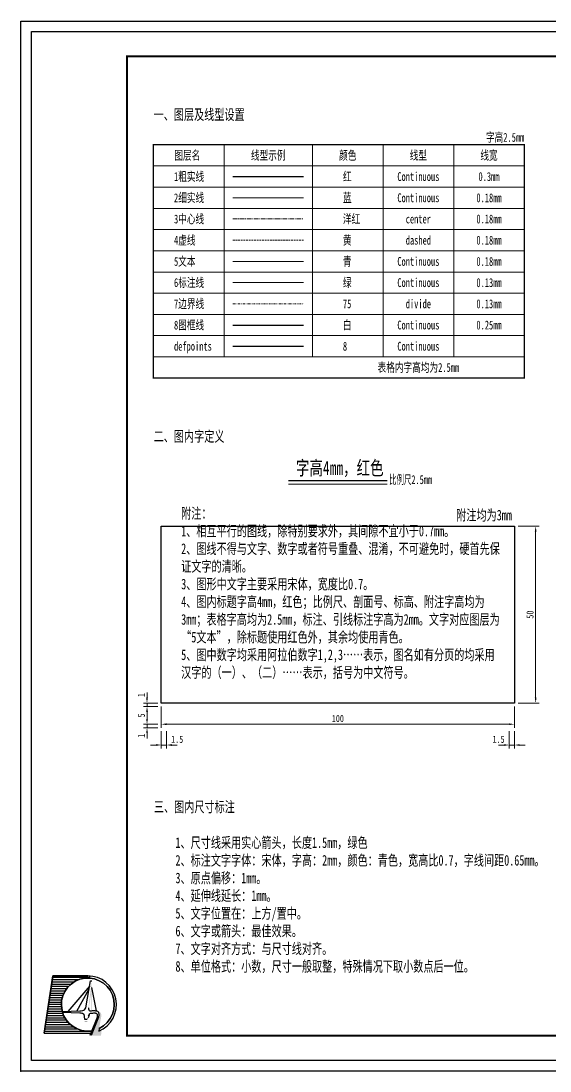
# Model space of a CAD drawing. Header units: millimetres. Extents: x 0 to 76984, y 0 to 13707.
# Drawn here: x 35870.3 to 36020.1, y 5849 to 6146 of the extents above; entities that cross this region are included whole.
import ezdxf
from ezdxf.enums import TextEntityAlignment as Align

# ---------------------------------------------------------------- set-up
doc = ezdxf.new("R2010")
doc.units = ezdxf.units.MM
for name, pattern in [('CENTER', [2, 1.25, -0.25, 0.25, -0.25]), ('DASHED', [0.75, 0.5, -0.25]), ('DIVIDE', [1.25, 0.5, -0.25, 0, -0.25, 0, -0.25])]:
    doc.linetypes.add(name, pattern=pattern)
doc.layers.get('Defpoints').update_dxf_attribs({"color": 8})
for name, color, linetype, lineweight in [('1粗实线', 1, 'Continuous', 30), ('2细实线', 5, 'Continuous', 18), ('3中心线', 6, 'CENTER', 18), ('4虚线', 2, 'DASHED', 18), ('5文本', 4, 'Continuous', 18), ('6标注线', 3, 'Continuous', 13), ('7边界线', 75, 'DIVIDE', 13), ('8图框线', 7, 'Continuous', 25)]:
    doc.layers.add(name, color=color, linetype=linetype, lineweight=lineweight)
doc.styles.get("Standard").update_dxf_attribs({"font": '', "width": 0.7})
doc.styles.get('Standard').set_extended_font_data('SimSun')
doc.dimstyles.new('SJSYB-(1)', dxfattribs={"dimtxt": 2, "dimasz": 1.5, "dimexe": 1, "dimexo": 1, "dimgap": 0.6, "dimtad": 1, "dimdec": 0, "dimzin": 0, "dimdsep": 46, "dimtxsty": 'Standard', "dimcen": 2.5, "dimclrd": 256, "dimclre": 256, "dimclrt": 4, "dimadec": 0, "dimazin": 2, "dimtfac": 1, "dimtdec": 0, "dimtmove": 1, "dimatfit": 3, "dimfxl": 1.2, "dimlwd": -1, "dimlwe": -1, "dimarcsym": 1})

# ---------------------------------------------------------------- blocks, each defined once
blk = doc.blocks.new('*D478')
at = {"layer": '6标注线', "transparency": 16777216}
for p, q in [((36010.99, 6003.11), (36016.99, 6003.11)), ((36015.99, 6001.61), (36015.99, 5954.61)), ((36010.99, 5953.11), (36016.99, 5953.11))]:
    blk.add_line(p, q, dxfattribs=at)
for points in [[(36015.74, 6001.61), (36016.24, 6001.61), (36015.99, 6003.11)], [(36015.74, 5954.61), (36016.24, 5954.61), (36015.99, 5953.11)]]:
    blk.add_solid(points, dxfattribs=at)
at = {"layer": 'Defpoints', "color": 0, "transparency": 16777216}
for p in [(36009.99, 6003.11), (36009.99, 5953.11), (36015.99, 5953.11)]:
    blk.add_point(p, dxfattribs=at)
at = {"layer": '6标注线', "color": 4, "transparency": 16777216, "insert": (36014.39, 5978.11), "char_height": 2, "attachment_point": 5, "rotation": 90}
blk.add_mtext('50', dxfattribs=at)
blk = doc.blocks.new('*D479')
at = {"layer": '6标注线', "transparency": 16777216}
for p, q in [((35909.99, 5952.11), (35909.99, 5946.11)), ((36009.99, 5952.11), (36009.99, 5946.11)), ((35911.49, 5947.11), (36008.49, 5947.11))]:
    blk.add_line(p, q, dxfattribs=at)
for points in [[(35911.49, 5947.36), (35911.49, 5946.86), (35909.99, 5947.11)], [(36008.49, 5947.36), (36008.49, 5946.86), (36009.99, 5947.11)]]:
    blk.add_solid(points, dxfattribs=at)
at = {"layer": 'Defpoints', "color": 0, "transparency": 16777216}
for p in [(35909.99, 5953.11), (36009.99, 5953.11), (36009.99, 5947.11)]:
    blk.add_point(p, dxfattribs=at)
at = {"layer": '6标注线', "color": 4, "transparency": 16777216, "insert": (35959.99, 5948.71), "char_height": 2, "attachment_point": 5}
blk.add_mtext('100', dxfattribs=at)
blk = doc.blocks.new('*D480')
at = {"layer": '6标注线', "transparency": 16777216}
for p, q in [((35905.96, 5954.61), (35905.96, 5956.11)), ((35908.99, 5953.11), (35904.96, 5953.11)), ((35908.99, 5952.11), (35904.96, 5952.11)), ((35905.96, 5952.11), (35905.96, 5953.11)), ((35905.96, 5950.61), (35905.96, 5949.11))]:
    blk.add_line(p, q, dxfattribs=at)
for points in [[(35905.71, 5954.61), (35906.21, 5954.61), (35905.96, 5953.11)], [(35905.71, 5950.61), (35906.21, 5950.61), (35905.96, 5952.11)]]:
    blk.add_solid(points, dxfattribs=at)
at = {"layer": 'Defpoints', "color": 0, "transparency": 16777216}
for p in [(35905.96, 5953.11), (35909.99, 5953.11), (35909.99, 5952.11)]:
    blk.add_point(p, dxfattribs=at)
at = {"layer": '6标注线', "color": 4, "transparency": 16777216, "insert": (35904.36, 5955.36), "char_height": 2, "attachment_point": 5, "rotation": 90}
blk.add_mtext('1', dxfattribs=at)
blk = doc.blocks.new('*D481')
at = {"layer": '6标注线', "transparency": 16777216}
for p, q in [((35908.99, 5952.11), (35904.96, 5952.11)), ((35905.96, 5950.61), (35905.96, 5948.61)), ((35908.99, 5947.11), (35904.96, 5947.11))]:
    blk.add_line(p, q, dxfattribs=at)
for points in [[(35905.71, 5950.61), (35906.21, 5950.61), (35905.96, 5952.11)], [(35905.71, 5948.61), (35906.21, 5948.61), (35905.96, 5947.11)]]:
    blk.add_solid(points, dxfattribs=at)
at = {"layer": 'Defpoints', "color": 0, "transparency": 16777216}
for p in [(35909.99, 5952.11), (35905.96, 5947.11), (35909.99, 5947.11)]:
    blk.add_point(p, dxfattribs=at)
at = {"layer": '6标注线', "color": 4, "transparency": 16777216, "insert": (35904.36, 5949.61), "char_height": 2, "attachment_point": 5, "rotation": 90}
blk.add_mtext('5', dxfattribs=at)
blk = doc.blocks.new('*D482')
at = {"layer": '6标注线', "transparency": 16777216}
for p, q in [((35905.96, 5948.61), (35905.96, 5950.11)), ((35908.99, 5947.11), (35904.96, 5947.11)), ((35908.99, 5946.11), (35904.96, 5946.11)), ((35905.96, 5947.11), (35905.96, 5946.11)), ((35905.96, 5944.61), (35905.96, 5943.11))]:
    blk.add_line(p, q, dxfattribs=at)
for points in [[(35905.71, 5948.61), (35906.21, 5948.61), (35905.96, 5947.11)], [(35905.71, 5944.61), (35906.21, 5944.61), (35905.96, 5946.11)]]:
    blk.add_solid(points, dxfattribs=at)
at = {"layer": 'Defpoints', "color": 0, "transparency": 16777216}
for p in [(35905.96, 5946.11), (35909.99, 5947.11), (35909.99, 5946.11)]:
    blk.add_point(p, dxfattribs=at)
at = {"layer": '6标注线', "color": 4, "transparency": 16777216, "insert": (35904.36, 5943.86), "char_height": 2, "attachment_point": 5, "rotation": 90}
blk.add_mtext('1', dxfattribs=at)
blk = doc.blocks.new('*D483')
at = {"layer": '6标注线', "transparency": 16777216}
for p, q in [((35909.99, 5945.11), (35909.99, 5940.23)), ((35911.49, 5945.11), (35911.49, 5940.23)), ((35908.49, 5941.23), (35906.99, 5941.23)), ((35909.99, 5941.23), (35911.49, 5941.23)), ((35912.99, 5941.23), (35914.49, 5941.23))]:
    blk.add_line(p, q, dxfattribs=at)
for points in [[(35908.49, 5941.48), (35908.49, 5940.98), (35909.99, 5941.23)], [(35912.99, 5941.48), (35912.99, 5940.98), (35911.49, 5941.23)]]:
    blk.add_solid(points, dxfattribs=at)
at = {"layer": 'Defpoints', "color": 0, "transparency": 16777216}
for p in [(35909.99, 5946.11), (35911.49, 5946.11), (35911.49, 5941.23)]:
    blk.add_point(p, dxfattribs=at)
at = {"layer": '6标注线', "color": 4, "transparency": 16777216, "insert": (35914.49, 5942.83), "char_height": 2, "attachment_point": 5}
blk.add_mtext('1.5', dxfattribs=at)
blk = doc.blocks.new('*D484')
at = {"layer": '6标注线', "transparency": 16777216}
for p, q in [((36008.49, 5945.11), (36008.49, 5940.23)), ((36009.99, 5945.11), (36009.99, 5940.23)), ((36006.99, 5941.23), (36005.49, 5941.23)), ((36009.99, 5941.23), (36008.49, 5941.23)), ((36011.49, 5941.23), (36012.99, 5941.23))]:
    blk.add_line(p, q, dxfattribs=at)
for points in [[(36006.99, 5941.48), (36006.99, 5940.98), (36008.49, 5941.23)], [(36011.49, 5941.48), (36011.49, 5940.98), (36009.99, 5941.23)]]:
    blk.add_solid(points, dxfattribs=at)
at = {"layer": 'Defpoints', "color": 0, "transparency": 16777216}
for p in [(36008.49, 5946.11), (36009.99, 5946.11), (36008.49, 5941.23)]:
    blk.add_point(p, dxfattribs=at)
at = {"layer": '6标注线', "color": 4, "transparency": 16777216, "insert": (36005.49, 5942.83), "char_height": 2, "attachment_point": 5}
blk.add_mtext('1.5', dxfattribs=at)
blk = doc.blocks.new('设计分公司图框（二分公司）')
h = blk.add_hatch(color=1)
edge = h.paths.add_edge_path()
edge.add_line((20.04, 25.49), (19.09, 17.89))
edge.add_spline(control_points=[(19.09, 17.89), (19.08, 17.69), (19.06, 17.33), (19.43, 17.05), (19.64, 17.04), (19.7, 17.04)], knot_values=[0, 0, 0, 0, 0.403793, 0.705201, 0.831282, 0.831282, 0.831282, 0.831282], degree=3, periodic=0)
edge.add_line((19.15, 17.38), (19.81, 21.55))
edge.add_line((19.81, 21.55), (19.78, 17.05))
edge.add_spline(control_points=[(19.78, 17.05), (19.87, 17.05), (19.95, 17.06), (20.04, 17.07)], knot_values=[0.056772, 0.056772, 0.056772, 0.056772, 0.237881, 0.237881, 0.237881, 0.237881], degree=3, periodic=0)
edge.add_line((20.04, 17.07), (20.04, 25.49))
h = blk.add_hatch(color=1)
edge = h.paths.add_edge_path()
edge.add_spline(control_points=[(19.64, 16.31), (19.6, 16.3), (19.44, 16.24), (19.25, 15.97), (19.14, 15.73), (19.08, 15.61)], knot_values=[0, 0, 0, 0, 0.096094, 0.353138, 0.646556, 0.646556, 0.646556, 0.646556], degree=3, periodic=0)
edge.add_line((19.08, 15.61), (18.76, 14.67))
edge.add_line((18.76, 14.67), (19.32, 15.17))
edge.add_line((19.32, 15.17), (19.64, 16.31))
h = blk.add_hatch(color=1)
edge = h.paths.add_edge_path()
edge.add_spline(control_points=[(22.75, 15.6), (22.75, 15.89), (22.75, 16.32), (22.15, 16.84), (21.68, 16.95), (21.34, 17.03)], knot_values=[0, 0, 0, 0, 0.560298, 0.841231, 1.56235, 1.56235, 1.56235, 1.56235], degree=3, periodic=0)
edge.add_spline(control_points=[(21.34, 17.03), (21.31, 17.03), (21.28, 17.04), (21.25, 17.04)], knot_values=[1.082238, 1.082238, 1.082238, 1.082238, 1.140103, 1.140103, 1.140103, 1.140103], degree=3, periodic=0)
edge.add_spline(control_points=[(21.25, 17.04), (21.59, 16.89), (22.18, 16.62), (22.17, 15.77), (22.02, 15.4), (21.97, 15.26)], knot_values=[0, 0, 0, 0, 0.700561, 1.229604, 1.540279, 1.540279, 1.540279, 1.540279], degree=3, periodic=0)
edge.add_line((21.97, 15.26), (19.87, 10))
edge.add_line((19.87, 10), (22.65, 10))
edge.add_line((22.65, 10), (22.8, 11.31))
edge.add_line((22.8, 11.31), (22.01, 11.31))
edge.add_line((22.01, 11.31), (22.75, 15.6))
blk.add_hatch(color=1).paths.add_polyline_path([(18.01, 13.99), (18.01, 13.86), (18.77, 13.86), (18.77, 13.99)])
at = {"color": 1}
for p, q in [((19.45, 24.05, 0.6), (13.23, 16.86, 0.6)), ((18.31, 17.89, 0.6), (19.72, 25.49, 0.6)), ((19.72, 25.49, 0.6), (20.04, 25.49, 0.6)), ((15.77, 16.96, 0.6), (19.3, 23.25, 0.6)), ((19.92, 23.6, 0.6), (21.25, 17.04, 0.6)), ((11.71, 16.8, 0.6), (16.64, 16.99, 0.6)), ((11.76, 16.61, 0.6), (16.64, 16.45, 0.6)), ((17.82, 16.03, 0.6), (18.01, 14.67, 0.6)), ((21.67, 15.37, 0.6), (19.53, 10, 0.6)), ((21.97, 15.26, 0.6), (19.87, 10, 0.6)), ((18.01, 14.67, 0.6), (18.76, 14.67, 0.6))]:
    blk.add_line(p, q, dxfattribs=at)
for points in [[(16.64, 16.99, 0.6), (17.5, 17.07, 0.6), (17.97, 17.32, 0.6), (18.31, 17.89, 0.6)], [(19.09, 17.89, 0.6), (19.17, 17.32, 0.6), (19.52, 17.06, 0.6), (19.7, 17.04, 0.6)], [(16.64, 16.45, 0.6), (17.18, 16.38, 0.6), (17.63, 16.21, 0.6), (17.82, 16.03, 0.6)], [(19.08, 15.61, 0.6), (19.27, 15.99, 0.6), (19.52, 16.26, 0.6), (19.84, 16.35, 0.6)], [(19.7, 17.04, 0.6), (20.22, 17.08, 0.6), (20.89, 17.08, 0.6), (21.34, 17.03, 0.6)], [(19.84, 16.35, 0.6), (20.36, 16.4, 0.6), (20.97, 16.42, 0.6), (21.24, 16.37, 0.6)], [(21.67, 15.37, 0.6), (21.7, 15.81, 0.6), (21.51, 16.19, 0.6), (21.24, 16.37, 0.6)], [(21.97, 15.26, 0.6), (22.12, 15.69, 0.6), (22.07, 16.45, 0.6), (21.25, 17.04, 0.6)]]:
    blk.add_spline(points, degree=3, dxfattribs=at)
at = {"layer": '1粗实线'}
blk.add_line((19.47, 26.26, 0.6), (19.52, 26.88, 0.6), dxfattribs=at)
at = {"layer": '1粗实线', "linetype": 'Continuous'}
for p, q in [((8.54, 23.96, 0.6), (13.5, 23.96, 0.6)), ((8.63, 24.59, 0.6), (14.18, 24.59, 0.6)), ((8.73, 25.23, 0.6), (15.09, 25.23, 0.6)), ((8.82, 25.86, 0.6), (16.44, 25.86, 0.6)), ((8.92, 26.5, 0.6), (19.49, 26.5, 0.6)), ((8.16, 21.42, 0.6), (11.91, 21.42, 0.6)), ((8.26, 22.05, 0.6), (12.18, 22.05, 0.6)), ((8.35, 22.69, 0.6), (12.52, 22.69, 0.6)), ((8.44, 23.32, 0.6), (12.96, 23.32, 0.6)), ((7.69, 18.24, 0.6), (11.45, 18.24, 0.6)), ((7.78, 18.88, 0.6), (11.43, 18.88, 0.6)), ((7.88, 19.51, 0.6), (11.47, 19.51, 0.6)), ((7.97, 20.15, 0.6), (11.56, 20.15, 0.6)), ((8.07, 20.78, 0.6), (11.7, 20.78, 0.6)), ((7.21, 15.07, 0.6), (12.43, 15.07, 0.6)), ((7.31, 15.7, 0.6), (12.1, 15.7, 0.6)), ((7.4, 16.34, 0.6), (11.85, 16.34, 0.6)), ((7.5, 16.97, 0.6), (11.66, 16.97, 0.6)), ((7.59, 17.61, 0.6), (11.53, 17.61, 0.6)), ((6.74, 11.89, 0.6), (16.03, 11.89, 0.6)), ((6.83, 12.53, 0.6), (14.83, 12.53, 0.6)), ((6.93, 13.16, 0.6), (13.99, 13.16, 0.6)), ((7.02, 13.8, 0.6), (13.35, 13.8, 0.6)), ((7.12, 14.43, 0.6), (12.84, 14.43, 0.6)), ((6.64, 11.26, 0.6), (20.03, 11.26, 0.6))]:
    blk.add_line(p, q, dxfattribs=at)
at = {"layer": '1粗实线', "elevation": 0.6}
blk.add_lwpolyline([(22.14, 12.04), (22.01, 11.31), (22.02, 11.31, 0.821053), (18.92, 26.9), (8.98, 26.9), (6.56, 10.69), (18.92, 10.69, 0.027966), (19.82, 10.74), (20.09, 11.4, -13.876675), (22.14, 12.04)], format="xyb", close=True, dxfattribs=at)
for points in [[(6.56, 10.69), (8.98, 26.9)], [(8.98, 26.9), (18.92, 26.9)], [(6.56, 10.69), (18.92, 10.69)]]:
    blk.add_lwpolyline(points, dxfattribs=at)
for points in [[(22.02, 11.31, 0.821053), (18.92, 26.9)], [(22.14, 12.04, 13.876675), (20.09, 11.4)]]:
    blk.add_lwpolyline(points, format="xyb", dxfattribs=at)
at = {"layer": '6标注线', "color": 7, "const_width": 0.6, "elevation": 0.6}
blk.add_lwpolyline([(30, 287), (410, 287), (410, 10), (30, 10)], close=True, dxfattribs=at)
at = {"layer": '8图框线'}
blk.add_lwpolyline([(3, 294), (417, 294), (417, 3), (3, 3)], close=True, dxfattribs=at)
at = {"layer": 'Defpoints'}
blk.add_lwpolyline([(0, 297), (420, 297), (420, 0), (0, 0)], close=True, dxfattribs=at)
at = {"layer": '5文本', "color": 7, "width": 0.7}
blk.add_attdef('项目名称', text='', height=4, dxfattribs=at).set_placement((330, 25.91), align=Align.MIDDLE)
at = {"layer": '6标注线', "width": 0.7}
for tag, height, p in [('图号', 2.5, (397.5, 27.5)), ('页码', 2.5, (391.78, 22.5)), ('页数', 2.5, (403.22, 22.5)), ('图名', 5, (330.1, 16.89)), ('比例', 2.5, (397.5, 17.5))]:
    blk.add_attdef(tag, text='', height=height, dxfattribs=at).set_placement(p, align=Align.MIDDLE)

msp = doc.modelspace()

# ---------------------------------------------------------------- linework, layer by layer
msp.add_point((35870.28, 5849.02))
at = {"layer": '1粗实线'}
msp.add_line((35930.28, 6102.02, 0.6), (35950.28, 6102.02, 0.6), dxfattribs=at)
at = {"layer": '1粗实线', "const_width": 0.4, "elevation": 0.6}
msp.add_lwpolyline([(35907.78, 6111.02), (35907.78, 6045.02), (36012.78, 6045.02), (36012.78, 6111.02)], close=True, dxfattribs=at)
at = {"layer": '1粗实线', "color": 1, "lineweight": 30}
msp.add_lwpolyline([(35946.05, 6016.02), (35973.93, 6016.02)], dxfattribs=at)
at = {"layer": '1粗实线'}
msp.add_lwpolyline([(35909.99, 6003.11), (36009.99, 6003.11), (36009.99, 5953.11), (35909.99, 5953.11)], close=True, dxfattribs=at)
at = {"layer": '2细实线'}
for p, q in [((35927.78, 6111.02, 0.6), (35927.78, 6051.02, 0.6)), ((35952.78, 6111.02, 0.6), (35952.78, 6051.02, 0.6)), ((35972.78, 6111.02, 0.6), (35972.78, 6051.02, 0.6)), ((35992.78, 6111.02, 0.6), (35992.78, 6051.02, 0.6)), ((35907.78, 6105.02, 0.6), (36012.78, 6105.02, 0.6)), ((35907.78, 6099.02, 0.6), (36012.78, 6099.02, 0.6)), ((35930.28, 6096.02, 0.6), (35950.28, 6096.02, 0.6)), ((35907.78, 6093.02, 0.6), (36012.78, 6093.02, 0.6)), ((35907.78, 6087.02, 0.6), (36012.78, 6087.02, 0.6)), ((35907.78, 6081.02, 0.6), (36012.78, 6081.02, 0.6)), ((35907.78, 6075.02, 0.6), (36012.78, 6075.02, 0.6)), ((35907.78, 6069.02, 0.6), (36012.78, 6069.02, 0.6)), ((35907.78, 6063.02, 0.6), (36012.78, 6063.02, 0.6)), ((35907.78, 6057.02, 0.6), (36012.78, 6057.02, 0.6)), ((35907.78, 6051.02, 0.6), (36012.78, 6051.02, 0.6))]:
    msp.add_line(p, q, dxfattribs=at)
at = {"layer": '2细实线', "color": 5, "lineweight": 18}
msp.add_lwpolyline([(35946.05, 6015.02), (35973.93, 6015.02)], dxfattribs=at)
at = {"layer": '3中心线'}
msp.add_line((35930.28, 6090.02, 0.6), (35950.28, 6090.02, 0.6), dxfattribs=at)
at = {"layer": '4虚线'}
msp.add_line((35930.28, 6084.02, 0.6), (35950.28, 6084.02, 0.6), dxfattribs=at)
at = {"layer": '5文本'}
msp.add_line((35930.28, 6078.02, 0.6), (35950.28, 6078.02, 0.6), dxfattribs=at)
at = {"layer": '6标注线'}
msp.add_line((35930.28, 6072.02, 0.6), (35950.28, 6072.02, 0.6), dxfattribs=at)
at = {"layer": '7边界线'}
msp.add_line((35930.28, 6066.02, 0.6), (35950.28, 6066.02, 0.6), dxfattribs=at)
at = {"layer": '8图框线'}
msp.add_line((35930.28, 6060.02, 0.6), (35950.28, 6060.02, 0.6), dxfattribs=at)
at = {"layer": 'Defpoints'}
msp.add_line((35930.28, 6054.02, 0.6), (35950.28, 6054.02, 0.6), dxfattribs=at)

# ---------------------------------------------------------------- block references
msp.add_blockref('设计分公司图框（二分公司）', (35870.28, 5849.02))

# ---------------------------------------------------------------- texts
at = {"layer": '5文本', "width": 0.7}
for s, height, p in [('字高2.5mm', 2.5, (36012.78, 6113.11, 0.6)), ('附注均为3mm', 3, (36009.25, 6006.26))]:
    msp.add_text(s, height=height, dxfattribs=at).set_placement(p, align=Align.MIDDLE_RIGHT)
for s, p in [('图层名', (35917.35, 6108.02, 0.6)), ('线型示例', (35940.28, 6108.02, 0.6)), ('颜色', (35962.78, 6108.02, 0.6)), ('线型', (35982.78, 6108.02, 0.6)), ('线宽', (36002.78, 6108.02, 0.6)), ('Continuous', (35982.78, 6102.02, 0.6)), ('0.3mm', (36002.78, 6102.02, 0.6)), ('Continuous', (35982.78, 6096.02, 0.6)), ('0.18mm', (36002.78, 6096.02, 0.6)), ('center', (35982.78, 6090.02, 0.6)), ('0.18mm', (36002.78, 6090.02, 0.6)), ('dashed', (35982.78, 6084.02, 0.6)), ('0.18mm', (36002.78, 6084.02, 0.6)), ('Continuous', (35982.78, 6078.02, 0.6)), ('0.18mm', (36002.78, 6078.02, 0.6)), ('Continuous', (35982.78, 6072.02, 0.6)), ('0.13mm', (36002.78, 6072.02, 0.6)), ('divide', (35982.78, 6066.02, 0.6)), ('0.13mm', (36002.78, 6066.02, 0.6)), ('Continuous', (35982.78, 6060.02, 0.6)), ('0.25mm', (36002.78, 6060.02, 0.6)), ('Continuous', (35982.78, 6054.02, 0.6)), ('表格内字高均为2.5mm', (35982.78, 6048.02, 0.6))]:
    msp.add_text(s, height=2.5, dxfattribs=at).set_placement(p, align=Align.MIDDLE_CENTER)
for s, p in [('1粗实线', (35913.6, 6102.02, 0.6)), ('红', (35961.42, 6102.02, 0.6)), ('2细实线', (35913.6, 6096.02, 0.6)), ('蓝', (35961.42, 6096.02, 0.6)), ('3中心线', (35913.6, 6090.02, 0.6)), ('洋红', (35961.42, 6090.02, 0.6)), ('4虚线', (35913.6, 6084.02, 0.6)), ('黄', (35961.42, 6084.02, 0.6)), ('5文本', (35913.6, 6078.02, 0.6)), ('青', (35961.42, 6078.02, 0.6)), ('6标注线', (35913.6, 6072.02, 0.6)), ('绿', (35961.42, 6072.02, 0.6)), ('7边界线', (35913.6, 6066.02, 0.6)), ('75', (35961.42, 6066.02, 0.6)), ('8图框线', (35913.6, 6060.02, 0.6)), ('白', (35961.42, 6060.02, 0.6)), ('defpoints', (35913.6, 6054.02, 0.6)), ('8', (35961.42, 6054.02, 0.6))]:
    msp.add_text(s, height=2.5, dxfattribs=at).set_placement(p, align=Align.MIDDLE_LEFT)
at = {"layer": '5文本', "color": 1, "width": 0.7}
msp.add_text('字高4mm，红色', height=4, dxfattribs=at).set_placement((35972.93, 6019.6), align=Align.MIDDLE_RIGHT)
at = {"layer": '5文本', "width": 0.6}
msp.add_text('比例尺2.5mm', height=2.5, dxfattribs=at).set_placement((35974.5, 6015.04))
at = {"layer": '5文本', "char_height": 3, "attachment_point": 1}
for s, insert, width in [('一、图层及线型设置', (35907.83, 6121.06), 30.7118), ('二、图内字定义', (35907.83, 6030.04), 21.3721), ('附注：\\P1、相互平行的图线，除特别要求外，其间隙不宜小于0.7mm。\\P2、图线不得与文字、数字或者符号重叠、混淆，不可避免时，硬首先保证文字的清晰。\\P3、图形中文字主要采用宋体，宽度比0.7。\\P4、图内标题字高4mm，红色；比例尺、剖面号、标高、附注字高均为3mm；表格字高均为2.5mm，标注、引线标注字高为2mm。文字对应图层为“5文本”，除标题使用红色外，其余均使用青色。\\P5、图中数字均采用阿拉伯数字1,2,3……表示，图名如有分页的均采用汉字的（一）、（二）……表示，括号为中文符号。', (35915.63, 6008.27), 90.275), ('三、图内尺寸标注', (35907.91, 5925.24), 25.5089), ('1、尺寸线采用实心箭头，长度1.5mm，绿色\\P2、标注文字字体：宋体，字高：2mm，颜色：青色，宽高比0.7，字线间距0.65mm。\\P3、原点偏移：1mm。\\P4、延伸线延长：1mm。\\P5、文字位置在：上方/置中。\\P6、文字或箭头：最佳效果。\\P7、文字对齐方式：与尺寸线对齐。\\P8、单位格式：小数，尺寸一般取整，特殊情况下取小数点后一位。', (35914.01, 5915.13), 100.2246)]:
    msp.add_mtext(s, dxfattribs=dict(at, insert=insert, width=width))

# ---------------------------------------------------------------- dimensions: what is measured, and where the dimension line sits
at = {"layer": '6标注线'}
for base, p1, p2, picture, middle in [((36015.99, 5953.11, 0.6), (36009.99, 6003.11, 0.6), (36009.99, 5953.11, 0.6), '*D478', (36014.39, 5978.11, 0.6)), ((35905.96, 5947.11), (35909.99, 5952.11), (35909.99, 5947.11), '*D481', (35904.36, 5949.61))]:
    dim = msp.add_linear_dim(base=base, p1=p1, p2=p2, angle=90, dimstyle='SJSYB-(1)', dxfattribs=at)
    dim.commit()
    dim.dimension.update_dxf_attribs({"geometry": picture, "text_midpoint": middle})
for base, p1, p2, picture, middle in [((35905.96, 5953.11), (35909.99, 5952.11), (35909.99, 5953.11), '*D480', (35905.96, 5955.36)), ((35905.96, 5946.11), (35909.99, 5947.11), (35909.99, 5946.11), '*D482', (35905.96, 5943.86))]:
    dim = msp.add_linear_dim(base=base, p1=p1, p2=p2, angle=90, dimstyle='SJSYB-(1)', dxfattribs=at)
    dim.commit()
    dim.dimension.update_dxf_attribs({"geometry": picture, "text_midpoint": middle, "dimtype": 160})
dim = msp.add_linear_dim(base=(36009.99, 5947.11), p1=(35909.99, 5953.11), p2=(36009.99, 5953.11), dimstyle='SJSYB-(1)', dxfattribs=at)
dim.commit()
dim.dimension.update_dxf_attribs({"geometry": '*D479', "text_midpoint": (35959.99, 5948.71)})
dim = msp.add_linear_dim(base=(35911.49, 5941.23), p1=(35909.99, 5946.11), p2=(35911.49, 5946.11), text='1.5', dimstyle='SJSYB-(1)', dxfattribs=at)
dim.commit()
dim.dimension.update_dxf_attribs({"geometry": '*D483', "text_midpoint": (35914.49, 5941.23), "dimtype": 160})
dim = msp.add_linear_dim(base=(36008.49, 5941.23), p1=(36009.99, 5946.11), p2=(36008.49, 5946.11), angle=180, text='1.5', dimstyle='SJSYB-(1)', dxfattribs=at)
dim.commit()
dim.dimension.update_dxf_attribs({"geometry": '*D484', "text_midpoint": (36005.49, 5941.23), "dimtype": 160})

doc.saveas('drawing.dxf')
